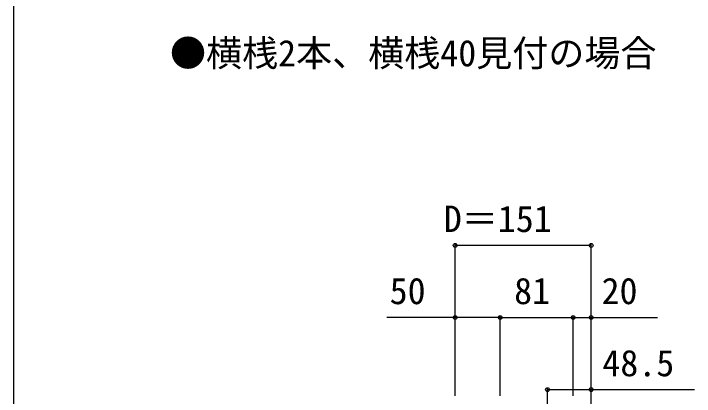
# Model space of a CAD drawing. Units: millimetres, scale not verified. Extents: x -1750 to 1750, y -2608 to 2592.
# Drawn here: x -1750 to -994, y -476 to -51 of the extents above; entities that cross this region are included whole.
import ezdxf
from ezdxf.enums import TextEntityAlignment as Align

# ---------------------------------------------------------------- set-up
doc = ezdxf.new("R2010")
doc.units = ezdxf.units.MM
doc.header["$LTSCALE"] = 14
for name, color, linetype in [('0-2_USER1', 3, 'Continuous'), ('0-6_YKK_D', 6, 'Continuous'), ('0-7_YKK_ZWAK', 7, 'Continuous')]:
    doc.layers.add(name, color=color, linetype=linetype)
doc.styles.add('ＭＳ ゴシック', font='')
doc.styles.get('ＭＳ ゴシック').set_extended_font_data('MS Gothic')

msp = doc.modelspace()

# ---------------------------------------------------------------- linework, layer by layer
at = {"layer": '0-6_YKK_D'}
for p, q in [((-1260, -475.5), (-1260, -307.5)), ((-1109, -308.5), (-1260, -308.5)), ((-1109, -475.5), (-1109, -307.5)), ((-1260, -475.5), (-1260, -387.5)), ((-1210, -475.5), (-1210, -387.5)), ((-1210, -475.5), (-1210, -387.5)), ((-1210, -388.5), (-1129, -388.5)), ((-1129, -475.5), (-1129, -387.5)), ((-1129, -475.5), (-1129, -387.5)), ((-1109, -475.5), (-1109, -387.5)), ((-1157.5, -537.06), (-1157.5, -467.5)), ((-1109, -537.06), (-1109, -467.5))]:
    msp.add_line(p, q, dxfattribs=at)
for points in [[(-1210, -388.5), (-1260, -388.5), (-1335.68, -388.5)], [(-1129, -388.5), (-1109, -388.5), (-1035.32, -388.5)], [(-1157.5, -468.5), (-1109, -468.5), (-994.41, -468.5)]]:
    msp.add_lwpolyline(points, dxfattribs=at)
for centre in [(-1260, -308.5), (-1109, -308.5), (-1260, -388.5), (-1210, -388.5), (-1210, -388.5), (-1129, -388.5), (-1129, -388.5), (-1109, -388.5), (-1157.5, -468.5), (-1109, -468.5)]:
    msp.add_circle(centre, 2.12, dxfattribs=at)
at = {"layer": '0-7_YKK_ZWAK'}
msp.add_line((-1750, 2491.5), (-1750, -2608.5), dxfattribs=at)

# ---------------------------------------------------------------- texts
at = {"layer": '0-2_USER1', "style": 'ＭＳ ゴシック'}
msp.add_text('●横桟2本、横桟40見付の場合\u3000', height=29.33, dxfattribs=at).set_placement((-1576.45, -118.77), align=Align.BOTTOM_LEFT)
at = {"layer": '0-6_YKK_D', "style": 'ＭＳ ゴシック'}
for s, p in [('D＝151', (-1272.57, -302.5)), ('50', (-1332.64, -382.5)), ('81', (-1194.5, -382.5)), ('20', (-1097.45, -382.5)), ('48.5', (-1096.55, -462.5))]:
    msp.add_text(s, height=29.33, dxfattribs=at).set_placement(p, align=Align.BOTTOM_LEFT)

doc.saveas('drawing.dxf')
